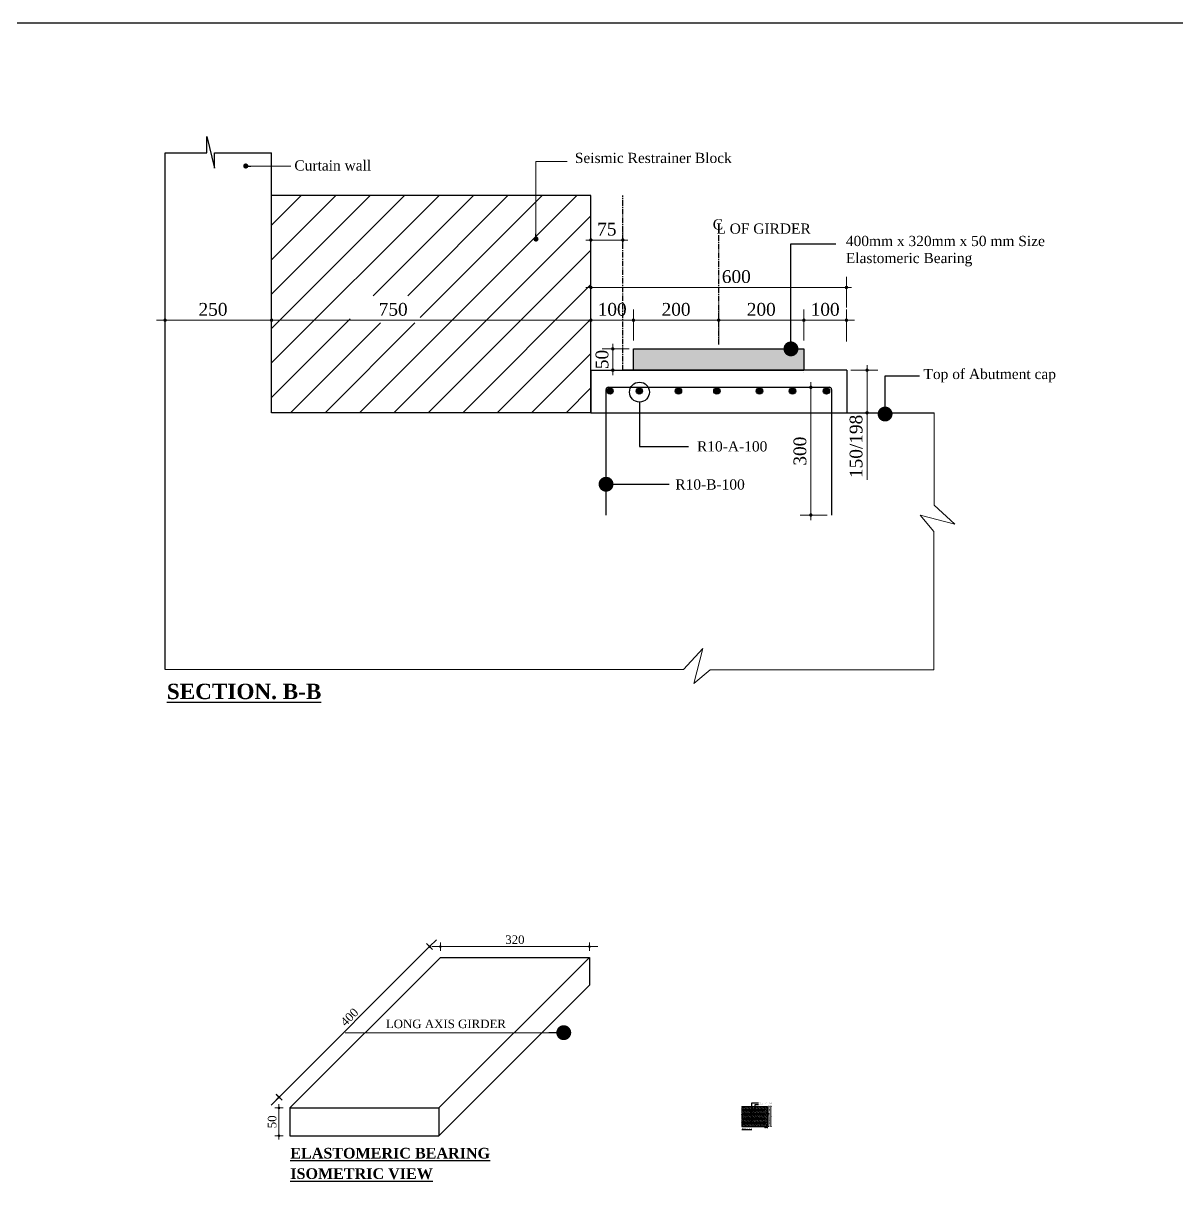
# Model space of a CAD drawing. Header units: millimetres. Extents: x -11624 to 10878, y 376 to 14439.
# Drawn here: x -8916 to -6208, y 11712 to 14439 of the extents above; entities that cross this region are included whole.
import ezdxf

# ---------------------------------------------------------------- set-up
doc = ezdxf.new("R2010")
doc.units = ezdxf.units.MM
doc.header["$LTSCALE"] = 4
doc.linetypes.add('CENTER', pattern=[50.8, 31.75, -6.35, 6.35, -6.35])
doc.linetypes.add('HIDDEN', pattern=[9.525, 6.35, -3.175])
for name, color, linetype in [('Bearing  peat', 11, 'Continuous'), ('Center Line', 34, 'Continuous'), ('Extra Line', 70, 'Continuous'), ('Girder Line', 11, 'Continuous'), ('Hatching', 35, 'Continuous'), ('Text', 7, 'Continuous')]:
    doc.layers.add(name, color=color, linetype=linetype)
for name, color, linetype, lineweight in [('Ber', 12, 'Continuous', 30), ('Dimision', 4, 'Continuous', 18), ('hatch', 253, 'Continuous', 15)]:
    doc.layers.add(name, color=color, linetype=linetype, lineweight=lineweight)
doc.styles.get("Standard").update_dxf_attribs({"font": 'times.ttf'})
doc.dimstyles.new('dim_2', dxfattribs={"dimscale": 0, "dimtxt": 20, "dimasz": 0.025, "dimexe": 10, "dimexo": 10, "dimgap": 2, "dimtad": 1, "dimdec": 0, "dimtxsty": 'Standard', "dimblk": 'D_TIC', "dimcen": 0, "dimclrd": 256, "dimclre": 256, "dimclrt": 256, "dimadec": 0, "dimazin": 0, "dimtfac": 1, "dimtdec": 0, "dimtix": 1, "dimtmove": 0, "dimatfit": 3, "dimldrblk": 'DOT', "dimfxl": 10, "dimfxlon": 1, "dimlwd": -1, "dimlwe": -1, "dimarcsym": 0})
doc.dimstyles.new('dim_20', dxfattribs={"dimscale": 0, "dimtxt": 20, "dimasz": 0.2, "dimexe": 25, "dimexo": 10, "dimgap": 10, "dimtad": 1, "dimdec": 0, "dimtxsty": 'Standard', "dimblk": 'D_TIC', "dimcen": 0, "dimclrd": 256, "dimclre": 256, "dimclrt": 256, "dimadec": 0, "dimazin": 0, "dimtfac": 1, "dimtdec": 0, "dimtix": 1, "dimtmove": 0, "dimatfit": 3, "dimldrblk": 'DOT', "dimfxl": 50, "dimfxlon": 1, "dimlwd": -1, "dimlwe": -1, "dimarcsym": 0})
doc.dimstyles.new('ISO-25', dxfattribs={"dimtxt": 15, "dimasz": 15, "dimexe": 20, "dimexo": 10.625, "dimgap": 15, "dimtad": 1, "dimdec": 1, "dimdsep": 46, "dimtxsty": 'Standard', "dimblk": 'DOT', "dimcen": 2.5, "dimclrd": 256, "dimclre": 256, "dimclrt": 256, "dimadec": 0, "dimazin": 0, "dimtfac": 1, "dimtdec": 1, "dimtix": 1, "dimtmove": 0, "dimatfit": 3, "dimldrblk": 'DOT', "dimfxl": 1, "dimlwd": -1, "dimarcsym": 0})

# ---------------------------------------------------------------- blocks, each defined once
blk = doc.blocks.new('_Dot')
at = {"color": 0, "linetype": 'ByBlock', "lineweight": -2}
blk.add_line((-0.5, 0), (-1, 0), dxfattribs=at)
at = {"color": 0, "linetype": 'ByBlock', "const_width": 0.5}
blk.add_lwpolyline([(-0.25, 0, 1), (0.25, 0, 1)], format="xyb", close=True, dxfattribs=at)
blk = doc.blocks.new('D_TIC')
at = {"layer": 'Dimision', "ltscale": 5}
for p, q in [((-60, 0), (60, 0)), ((0, 60), (0, -60))]:
    blk.add_line(p, q, dxfattribs=at)
at = {"layer": 'Dimision', "ltscale": 5, "const_width": 20}
blk.add_lwpolyline([(-10, 0, 1), (10, 0, 1)], format="xyb", close=True, dxfattribs=at)
blk = doc.blocks.new('*D143')
at = {"layer": 'Defpoints', "color": 0, "transparency": 16777216}
for p in [(-8290.5, 11892.6), (-8315.7, 11827.6), (-8290.5, 11827.6)]:
    blk.add_point(p, dxfattribs=at)
at = {"layer": 'Dimision', "transparency": 16777216}
for p, q in [((-8305.7, 11892.6), (-8325.7, 11892.6)), ((-8315.7, 11892.5), (-8315.7, 11827.8)), ((-8305.7, 11827.6), (-8325.7, 11827.6))]:
    blk.add_line(p, q, dxfattribs=at)
at = {"layer": 'Dimision', "transparency": 16777216, "xscale": 0.15, "yscale": 0.15, "zscale": 0.15}
for p, rotation in [((-8315.7, 11892.6), 90), ((-8315.7, 11827.6), 270)]:
    blk.add_blockref('D_TIC', p, dxfattribs=dict(at, rotation=rotation))
at = {"layer": 'Dimision', "transparency": 16777216, "insert": (-8331.8, 11860.1), "char_height": 20, "attachment_point": 5, "rotation": 90}
blk.add_mtext('50', dxfattribs=at)
blk = doc.blocks.new('*D204')
at = {"layer": 'Defpoints', "color": 0, "transparency": 16777216}
for p in [(-7936.9, 12246.2), (-8315.7, 11917.8), (-8290.5, 11892.6)]:
    blk.add_point(p, dxfattribs=at)
at = {"layer": 'Dimision', "transparency": 16777216}
for p, q in [((-7962.2, 12271.3), (-8315.6, 11917.9)), ((-7955, 12264.3), (-7969.2, 12278.5)), ((-8308.6, 11910.8), (-8322.7, 11924.9))]:
    blk.add_line(p, q, dxfattribs=at)
at = {"layer": 'Dimision', "transparency": 16777216, "xscale": 0.15, "yscale": 0.15, "zscale": 0.15}
for p, rotation in [((-7962.1, 12271.4), 45), ((-8315.7, 11917.8), 225)]:
    blk.add_blockref('D_TIC', p, dxfattribs=dict(at, rotation=rotation))
at = {"layer": 'Dimision', "transparency": 16777216, "insert": (-8150.3, 12106), "char_height": 20, "attachment_point": 5, "rotation": 45}
blk.add_mtext('400', dxfattribs=at)
blk = doc.blocks.new('*D205')
at = {"layer": 'Defpoints', "color": 0, "transparency": 16777216}
for p in [(-7586.9, 12271.4), (-7936.9, 12246.2), (-7586.9, 12246.2)]:
    blk.add_point(p, dxfattribs=at)
at = {"layer": 'Dimision', "transparency": 16777216}
for p, q in [((-7936.9, 12261.4), (-7936.9, 12281.4)), ((-7936.8, 12271.4), (-7587.1, 12271.4)), ((-7586.9, 12261.4), (-7586.9, 12281.4))]:
    blk.add_line(p, q, dxfattribs=at)
at = {"layer": 'Dimision', "transparency": 16777216, "xscale": 0.15, "yscale": 0.15, "zscale": 0.15, "rotation": 180}
blk.add_blockref('D_TIC', (-7936.9, 12271.4), dxfattribs=at)
at = {"layer": 'Dimision', "transparency": 16777216, "xscale": 0.15, "yscale": 0.15, "zscale": 0.15}
blk.add_blockref('D_TIC', (-7586.9, 12271.4), dxfattribs=at)
at = {"layer": 'Dimision', "transparency": 16777216, "insert": (-7761.9, 12287.6), "char_height": 20, "attachment_point": 5}
blk.add_mtext('320', dxfattribs=at)
blk = doc.blocks.new('*D145')
at = {"layer": 'Defpoints', "color": 0, "linetype": 'Continuous', "ltscale": 0.1, "transparency": 16777216}
for p in [(-7168.7, 11896.4), (-7168.7, 11849.4), (-7161, 11849.4)]:
    blk.add_point(p, dxfattribs=at)
at = {"layer": 'Dimision', "ltscale": 0.1, "transparency": 16777216}
for p, q in [((-7161, 11896.4), (-7159.5, 11896.4)), ((-7161, 11896.4), (-7161, 11849.4)), ((-7161, 11849.4), (-7159.5, 11849.4))]:
    blk.add_line(p, q, dxfattribs=at)
at = {"layer": 'Dimision', "linetype": 'Continuous', "ltscale": 0.1, "transparency": 16777216, "xscale": 0.015, "yscale": 0.015, "zscale": 0.015}
for p, rotation in [((-7161, 11896.4), 90), ((-7161, 11849.4), 270)]:
    blk.add_blockref('D_TIC', p, dxfattribs=dict(at, rotation=rotation))
at = {"layer": 'Dimision', "linetype": 'Continuous', "ltscale": 0.1, "transparency": 16777216, "insert": (-7158.8, 11872.9), "char_height": 1.5, "attachment_point": 5, "rotation": 90}
blk.add_mtext('50', dxfattribs=at)
blk = doc.blocks.new('*D146')
at = {"layer": 'Defpoints', "color": 0, "linetype": 'Continuous', "ltscale": 0.1, "transparency": 16777216}
for p in [(-7174.7, 11849.4), (-7168.7, 11849.4), (-7168.7, 11846.6)]:
    blk.add_point(p, dxfattribs=at)
at = {"layer": 'Dimision', "ltscale": 0.1, "transparency": 16777216}
for p, q in [((-7174.7, 11846.6), (-7174.7, 11845.1)), ((-7174.7, 11846.6), (-7168.8, 11846.6)), ((-7168.7, 11846.6), (-7168.7, 11845.1))]:
    blk.add_line(p, q, dxfattribs=at)
at = {"layer": 'Dimision', "linetype": 'Continuous', "ltscale": 0.1, "transparency": 16777216, "xscale": 0.015, "yscale": 0.015, "zscale": 0.015, "rotation": 180}
blk.add_blockref('D_TIC', (-7174.7, 11846.6), dxfattribs=at)
at = {"layer": 'Dimision', "linetype": 'Continuous', "ltscale": 0.1, "transparency": 16777216, "xscale": 0.015, "yscale": 0.015, "zscale": 0.015}
blk.add_blockref('D_TIC', (-7168.7, 11846.6), dxfattribs=at)
at = {"layer": 'Dimision', "linetype": 'Continuous', "ltscale": 0.1, "transparency": 16777216, "insert": (-7171.7, 11844.6), "char_height": 1.5, "attachment_point": 5}
blk.add_mtext('6', dxfattribs=at)
blk = doc.blocks.new('*D147')
at = {"layer": 'Defpoints', "color": 0, "linetype": 'Continuous', "ltscale": 0.1, "transparency": 16777216}
for p in [(-7176.2, 11856.4), (-7165.5, 11856.4), (-7160.5, 11849.4)]:
    blk.add_point(p, dxfattribs=at)
at = {"layer": 'Dimision', "ltscale": 0.1, "transparency": 16777216}
for p, q in [((-7165.5, 11849.4), (-7167, 11849.4)), ((-7165.5, 11856.4), (-7164, 11856.4)), ((-7165.5, 11849.4), (-7165.5, 11856.4))]:
    blk.add_line(p, q, dxfattribs=at)
at = {"layer": 'Dimision', "linetype": 'Continuous', "ltscale": 0.1, "transparency": 16777216, "xscale": 0.015, "yscale": 0.015, "zscale": 0.015}
for p, rotation in [((-7165.5, 11856.4), 90), ((-7165.5, 11849.4), 270)]:
    blk.add_blockref('D_TIC', p, dxfattribs=dict(at, rotation=rotation))
at = {"layer": 'Dimision', "linetype": 'Continuous', "ltscale": 0.1, "transparency": 16777216, "insert": (-7163.4, 11852.4), "char_height": 1.5, "attachment_point": 5, "rotation": 90}
blk.add_mtext('7', dxfattribs=at)
blk = doc.blocks.new('*D148')
at = {"layer": 'Defpoints', "color": 0, "linetype": 'Continuous', "ltscale": 0.1, "transparency": 16777216}
for p in [(-7176.2, 11889.4), (-7168.7, 11896.4), (-7165.5, 11889.4)]:
    blk.add_point(p, dxfattribs=at)
at = {"layer": 'Dimision', "ltscale": 0.1, "transparency": 16777216}
for p, q in [((-7165.5, 11896.4), (-7164, 11896.4)), ((-7165.5, 11896.4), (-7165.5, 11889.4)), ((-7165.5, 11889.4), (-7164, 11889.4))]:
    blk.add_line(p, q, dxfattribs=at)
at = {"layer": 'Dimision', "linetype": 'Continuous', "ltscale": 0.1, "transparency": 16777216, "xscale": 0.015, "yscale": 0.015, "zscale": 0.015}
for p, rotation in [((-7165.5, 11896.4), 90), ((-7165.5, 11889.4), 270)]:
    blk.add_blockref('D_TIC', p, dxfattribs=dict(at, rotation=rotation))
at = {"layer": 'Dimision', "linetype": 'Continuous', "ltscale": 0.1, "transparency": 16777216, "insert": (-7163.7, 11893.4), "char_height": 1.5, "attachment_point": 5, "rotation": 90}
blk.add_mtext('7', dxfattribs=at)
blk = doc.blocks.new('*D149')
at = {"layer": 'Defpoints', "color": 0, "linetype": 'Continuous', "ltscale": 0.1, "transparency": 16777216}
for p in [(-7176.2, 11859.4), (-7176.2, 11856.4), (-7165.5, 11856.4)]:
    blk.add_point(p, dxfattribs=at)
at = {"layer": 'Dimision', "ltscale": 0.1, "transparency": 16777216}
for p, q in [((-7165.5, 11859.4), (-7164, 11859.4)), ((-7165.5, 11859.4), (-7165.5, 11856.4)), ((-7165.5, 11856.4), (-7164, 11856.4))]:
    blk.add_line(p, q, dxfattribs=at)
at = {"layer": 'Dimision', "linetype": 'Continuous', "ltscale": 0.1, "transparency": 16777216, "xscale": 0.015, "yscale": 0.015, "zscale": 0.015}
for p, rotation in [((-7165.5, 11859.4), 90), ((-7165.5, 11856.4), 270)]:
    blk.add_blockref('D_TIC', p, dxfattribs=dict(at, rotation=rotation))
at = {"layer": 'Dimision', "linetype": 'Continuous', "ltscale": 0.1, "transparency": 16777216, "insert": (-7163.5, 11857.9), "char_height": 1.5, "attachment_point": 5, "rotation": 90}
blk.add_mtext('3', dxfattribs=at)
blk = doc.blocks.new('*D150')
at = {"layer": 'Defpoints', "color": 0, "linetype": 'Continuous', "ltscale": 0.1, "transparency": 16777216}
for p in [(-7176.2, 11866.5), (-7176.2, 11859.4), (-7165.5, 11859.4)]:
    blk.add_point(p, dxfattribs=at)
at = {"layer": 'Dimision', "ltscale": 0.1, "transparency": 16777216}
for p, q in [((-7165.5, 11866.5), (-7164, 11866.5)), ((-7165.5, 11866.5), (-7165.5, 11859.4)), ((-7165.5, 11859.4), (-7164, 11859.4))]:
    blk.add_line(p, q, dxfattribs=at)
at = {"layer": 'Dimision', "linetype": 'Continuous', "ltscale": 0.1, "transparency": 16777216, "xscale": 0.015, "yscale": 0.015, "zscale": 0.015}
for p, rotation in [((-7165.5, 11866.5), 90), ((-7165.5, 11859.4), 270)]:
    blk.add_blockref('D_TIC', p, dxfattribs=dict(at, rotation=rotation))
at = {"layer": 'Dimision', "linetype": 'Continuous', "ltscale": 0.1, "transparency": 16777216, "insert": (-7163.6, 11862.9), "char_height": 1.5, "attachment_point": 5, "rotation": 90}
blk.add_mtext('8', dxfattribs=at)
blk = doc.blocks.new('*D151')
at = {"layer": 'Defpoints', "color": 0, "linetype": 'Continuous', "ltscale": 0.1, "transparency": 16777216}
for p in [(-7176.2, 11869.5), (-7176.2, 11866.5), (-7165.5, 11866.5)]:
    blk.add_point(p, dxfattribs=at)
at = {"layer": 'Dimision', "ltscale": 0.1, "transparency": 16777216}
for p, q in [((-7165.5, 11869.5), (-7164, 11869.5)), ((-7165.5, 11869.5), (-7165.5, 11866.5)), ((-7165.5, 11866.5), (-7164, 11866.5))]:
    blk.add_line(p, q, dxfattribs=at)
at = {"layer": 'Dimision', "linetype": 'Continuous', "ltscale": 0.1, "transparency": 16777216, "xscale": 0.015, "yscale": 0.015, "zscale": 0.015}
for p, rotation in [((-7165.5, 11869.5), 90), ((-7165.5, 11866.5), 270)]:
    blk.add_blockref('D_TIC', p, dxfattribs=dict(at, rotation=rotation))
at = {"layer": 'Dimision', "linetype": 'Continuous', "ltscale": 0.1, "transparency": 16777216, "insert": (-7163.7, 11867.9), "char_height": 1.5, "attachment_point": 5, "rotation": 90}
blk.add_mtext('3', dxfattribs=at)
blk = doc.blocks.new('*D152')
at = {"layer": 'Defpoints', "color": 0, "linetype": 'Continuous', "ltscale": 0.1, "transparency": 16777216}
for p in [(-7176.2, 11886.4), (-7165.5, 11879.4), (-7165.2, 11879.4)]:
    blk.add_point(p, dxfattribs=at)
at = {"layer": 'Dimision', "ltscale": 0.1, "transparency": 16777216}
for p, q in [((-7165.5, 11879.4), (-7167, 11879.4)), ((-7165.5, 11886.4), (-7164, 11886.4)), ((-7165.5, 11886.4), (-7165.5, 11879.4))]:
    blk.add_line(p, q, dxfattribs=at)
at = {"layer": 'Dimision', "linetype": 'Continuous', "ltscale": 0.1, "transparency": 16777216, "xscale": 0.015, "yscale": 0.015, "zscale": 0.015}
for p, rotation in [((-7165.5, 11886.4), 90), ((-7165.5, 11879.4), 270)]:
    blk.add_blockref('D_TIC', p, dxfattribs=dict(at, rotation=rotation))
at = {"layer": 'Dimision', "linetype": 'Continuous', "ltscale": 0.1, "transparency": 16777216, "insert": (-7163.7, 11882.9), "char_height": 1.5, "attachment_point": 5, "rotation": 90}
blk.add_mtext('8', dxfattribs=at)
blk = doc.blocks.new('*D153')
at = {"layer": 'Defpoints', "color": 0, "linetype": 'Continuous', "ltscale": 0.1, "transparency": 16777216}
for p in [(-7176.2, 11889.4), (-7176.2, 11886.4), (-7165.5, 11886.4)]:
    blk.add_point(p, dxfattribs=at)
at = {"layer": 'Dimision', "ltscale": 0.1, "transparency": 16777216}
for p, q in [((-7165.5, 11889.4), (-7164, 11889.4)), ((-7165.5, 11889.4), (-7165.5, 11886.4)), ((-7165.5, 11886.4), (-7164, 11886.4))]:
    blk.add_line(p, q, dxfattribs=at)
at = {"layer": 'Dimision', "linetype": 'Continuous', "ltscale": 0.1, "transparency": 16777216, "xscale": 0.015, "yscale": 0.015, "zscale": 0.015}
for p, rotation in [((-7165.5, 11889.4), 90), ((-7165.5, 11886.4), 270)]:
    blk.add_blockref('D_TIC', p, dxfattribs=dict(at, rotation=rotation))
at = {"layer": 'Dimision', "linetype": 'Continuous', "ltscale": 0.1, "transparency": 16777216, "insert": (-7163.7, 11887.9), "char_height": 1.5, "attachment_point": 5, "rotation": 90}
blk.add_mtext('3', dxfattribs=at)
blk = doc.blocks.new('*D154')
at = {"layer": 'Defpoints', "color": 0, "linetype": 'Continuous', "ltscale": 0.1, "transparency": 16777216}
for p in [(-7176.2, 11879.4), (-7176.2, 11876.4), (-7165.5, 11876.4)]:
    blk.add_point(p, dxfattribs=at)
at = {"layer": 'Dimision', "ltscale": 0.1, "transparency": 16777216}
for p, q in [((-7165.5, 11879.4), (-7164, 11879.4)), ((-7165.5, 11879.4), (-7165.5, 11876.4)), ((-7165.5, 11876.4), (-7164, 11876.4))]:
    blk.add_line(p, q, dxfattribs=at)
at = {"layer": 'Dimision', "linetype": 'Continuous', "ltscale": 0.1, "transparency": 16777216, "xscale": 0.015, "yscale": 0.015, "zscale": 0.015}
for p, rotation in [((-7165.5, 11879.4), 90), ((-7165.5, 11876.4), 270)]:
    blk.add_blockref('D_TIC', p, dxfattribs=dict(at, rotation=rotation))
at = {"layer": 'Dimision', "linetype": 'Continuous', "ltscale": 0.1, "transparency": 16777216, "insert": (-7163.7, 11877.9), "char_height": 1.5, "attachment_point": 5, "rotation": 90}
blk.add_mtext('3', dxfattribs=at)
blk = doc.blocks.new('*D155')
at = {"layer": 'Defpoints', "color": 0, "linetype": 'Continuous', "ltscale": 0.1, "transparency": 16777216}
for p in [(-7176.2, 11869.5), (-7165.5, 11876.4), (-7165.2, 11876.4)]:
    blk.add_point(p, dxfattribs=at)
at = {"layer": 'Dimision', "ltscale": 0.1, "transparency": 16777216}
for p, q in [((-7165.5, 11876.4), (-7167, 11876.4)), ((-7165.5, 11869.5), (-7165.5, 11876.4)), ((-7165.5, 11869.5), (-7164, 11869.5))]:
    blk.add_line(p, q, dxfattribs=at)
at = {"layer": 'Dimision', "linetype": 'Continuous', "ltscale": 0.1, "transparency": 16777216, "xscale": 0.015, "yscale": 0.015, "zscale": 0.015}
for p, rotation in [((-7165.5, 11876.4), 90), ((-7165.5, 11869.5), 270)]:
    blk.add_blockref('D_TIC', p, dxfattribs=dict(at, rotation=rotation))
at = {"layer": 'Dimision', "linetype": 'Continuous', "ltscale": 0.1, "transparency": 16777216, "insert": (-7163.7, 11872.9), "char_height": 1.5, "attachment_point": 5, "rotation": 90}
blk.add_mtext('8', dxfattribs=at)
blk = doc.blocks.new('*D158')
at = {"layer": 'Defpoints', "color": 0, "transparency": 16777216}
for p in [(-8583.1, 13741.8), (-8583.1, 13667.3), (-8333.1, 13663.6)]:
    blk.add_point(p, dxfattribs=at)
at = {"layer": 'Dimision', "transparency": 16777216}
for p, q in [((-8583.1, 13691.8), (-8583.1, 13766.8)), ((-8333.3, 13741.8), (-8582.9, 13741.8)), ((-8333.1, 13691.8), (-8333.1, 13766.8))]:
    blk.add_line(p, q, dxfattribs=at)
at = {"layer": 'Dimision', "transparency": 16777216, "xscale": 0.2, "yscale": 0.2, "zscale": 0.2, "rotation": 180}
blk.add_blockref('D_TIC', (-8583.1, 13741.8), dxfattribs=at)
at = {"layer": 'Dimision', "transparency": 16777216, "xscale": 0.2, "yscale": 0.2, "zscale": 0.2}
blk.add_blockref('D_TIC', (-8333.1, 13741.8), dxfattribs=at)
at = {"layer": 'Dimision', "transparency": 16777216, "insert": (-8470.6, 13767.1), "char_height": 30, "attachment_point": 5}
blk.add_mtext('250', dxfattribs=at)
blk = doc.blocks.new('*D159')
at = {"layer": 'Defpoints', "color": 0, "transparency": 16777216}
for p in [(-6982.9, 13624.5), (-6982.9, 13524.5), (-6935.1, 13524.5)]:
    blk.add_point(p, dxfattribs=at)
at = {"layer": 'Dimision', "transparency": 16777216}
for p, q in [((-6972.9, 13624.5), (-6910.1, 13624.5)), ((-6935.1, 13624.3), (-6935.1, 13524.7)), ((-6972.9, 13524.5), (-6910.1, 13524.5)), ((-6935.1, 13524.5), (-6935.1, 13366.8))]:
    blk.add_line(p, q, dxfattribs=at)
at = {"layer": 'Dimision', "transparency": 16777216, "xscale": 0.2, "yscale": 0.2, "zscale": 0.2}
for p, rotation in [((-6935.1, 13624.5), 90), ((-6935.1, 13524.5), 270)]:
    blk.add_blockref('D_TIC', p, dxfattribs=dict(at, rotation=rotation))
at = {"layer": 'Dimision', "transparency": 16777216, "insert": (-6960.8, 13445.6), "char_height": 30, "attachment_point": 5, "rotation": 90}
blk.add_mtext('150/198', dxfattribs=at)
blk = doc.blocks.new('*D160')
at = {"layer": 'Defpoints', "color": 0, "transparency": 16777216}
for p in [(-7083.5, 13741.8), (-7283.5, 13685.7), (-7083.5, 13684.5)]:
    blk.add_point(p, dxfattribs=at)
at = {"layer": 'Dimision', "transparency": 16777216}
for p, q in [((-7283.5, 13695.7), (-7283.5, 13766.8)), ((-7283.3, 13741.8), (-7083.7, 13741.8)), ((-7083.5, 13694.5), (-7083.5, 13766.8))]:
    blk.add_line(p, q, dxfattribs=at)
at = {"layer": 'Dimision', "transparency": 16777216, "xscale": 0.2, "yscale": 0.2, "zscale": 0.2, "rotation": 180}
blk.add_blockref('D_TIC', (-7283.5, 13741.8), dxfattribs=at)
at = {"layer": 'Dimision', "transparency": 16777216, "xscale": 0.2, "yscale": 0.2, "zscale": 0.2}
blk.add_blockref('D_TIC', (-7083.5, 13741.8), dxfattribs=at)
at = {"layer": 'Dimision', "transparency": 16777216, "insert": (-7183.5, 13767.1), "char_height": 30, "attachment_point": 5}
blk.add_mtext('200', dxfattribs=at)
blk = doc.blocks.new('*D161')
at = {"layer": 'Defpoints', "color": 0, "transparency": 16777216}
for p in [(-7483.5, 13741.8), (-7483.5, 13684.5), (-7283.5, 13685.7)]:
    blk.add_point(p, dxfattribs=at)
at = {"layer": 'Dimision', "transparency": 16777216}
for p, q in [((-7483.5, 13694.5), (-7483.5, 13766.8)), ((-7283.7, 13741.8), (-7483.3, 13741.8)), ((-7283.5, 13695.7), (-7283.5, 13766.8))]:
    blk.add_line(p, q, dxfattribs=at)
at = {"layer": 'Dimision', "transparency": 16777216, "xscale": 0.2, "yscale": 0.2, "zscale": 0.2, "rotation": 180}
blk.add_blockref('D_TIC', (-7483.5, 13741.8), dxfattribs=at)
at = {"layer": 'Dimision', "transparency": 16777216, "xscale": 0.2, "yscale": 0.2, "zscale": 0.2}
blk.add_blockref('D_TIC', (-7283.5, 13741.8), dxfattribs=at)
at = {"layer": 'Dimision', "transparency": 16777216, "insert": (-7383.5, 13767.1), "char_height": 30, "attachment_point": 5}
blk.add_mtext('200', dxfattribs=at)
blk = doc.blocks.new('*D162')
at = {"layer": 'Defpoints', "color": 0, "transparency": 16777216}
for p in [(-7583.5, 13741.8), (-7583.5, 13666), (-7483.5, 13684.5)]:
    blk.add_point(p, dxfattribs=at)
at = {"layer": 'Dimision', "transparency": 16777216}
for p, q in [((-7583.5, 13691.8), (-7583.5, 13766.8)), ((-7483.7, 13741.8), (-7583.3, 13741.8)), ((-7483.5, 13694.5), (-7483.5, 13766.8))]:
    blk.add_line(p, q, dxfattribs=at)
at = {"layer": 'Dimision', "transparency": 16777216, "xscale": 0.2, "yscale": 0.2, "zscale": 0.2, "rotation": 180}
blk.add_blockref('D_TIC', (-7583.5, 13741.8), dxfattribs=at)
at = {"layer": 'Dimision', "transparency": 16777216, "xscale": 0.2, "yscale": 0.2, "zscale": 0.2}
blk.add_blockref('D_TIC', (-7483.5, 13741.8), dxfattribs=at)
at = {"layer": 'Dimision', "transparency": 16777216, "insert": (-7533.5, 13767.1), "char_height": 30, "attachment_point": 5}
blk.add_mtext('100', dxfattribs=at)
blk = doc.blocks.new('*D163')
at = {"layer": 'Defpoints', "color": 0, "transparency": 16777216}
for p in [(-6983.5, 13741.8), (-7083.5, 13684.1), (-6983.5, 13641)]:
    blk.add_point(p, dxfattribs=at)
at = {"layer": 'Dimision', "transparency": 16777216}
for p, q in [((-7083.5, 13694.1), (-7083.5, 13766.8)), ((-7083.3, 13741.8), (-6983.7, 13741.8)), ((-6983.5, 13691.8), (-6983.5, 13766.8))]:
    blk.add_line(p, q, dxfattribs=at)
at = {"layer": 'Dimision', "transparency": 16777216, "xscale": 0.2, "yscale": 0.2, "zscale": 0.2, "rotation": 180}
blk.add_blockref('D_TIC', (-7083.5, 13741.8), dxfattribs=at)
at = {"layer": 'Dimision', "transparency": 16777216, "xscale": 0.2, "yscale": 0.2, "zscale": 0.2}
blk.add_blockref('D_TIC', (-6983.5, 13741.8), dxfattribs=at)
at = {"layer": 'Dimision', "transparency": 16777216, "insert": (-7033.5, 13767.1), "char_height": 30, "attachment_point": 5}
blk.add_mtext('100', dxfattribs=at)
blk = doc.blocks.new('*D164')
at = {"layer": 'Defpoints', "color": 0, "transparency": 16777216}
for p in [(-6983.5, 13818.7), (-7583.5, 13761.8), (-6983.5, 13761.8)]:
    blk.add_point(p, dxfattribs=at)
at = {"layer": 'Dimision', "transparency": 16777216}
for p, q in [((-7583.5, 13771.8), (-7583.5, 13843.7)), ((-6983.5, 13771.8), (-6983.5, 13843.7)), ((-7583.3, 13818.7), (-6983.7, 13818.7))]:
    blk.add_line(p, q, dxfattribs=at)
at = {"layer": 'Dimision', "transparency": 16777216, "xscale": 0.2, "yscale": 0.2, "zscale": 0.2, "rotation": 180}
blk.add_blockref('D_TIC', (-7583.5, 13818.7), dxfattribs=at)
at = {"layer": 'Dimision', "transparency": 16777216, "xscale": 0.2, "yscale": 0.2, "zscale": 0.2}
blk.add_blockref('D_TIC', (-6983.5, 13818.7), dxfattribs=at)
at = {"layer": 'Dimision', "transparency": 16777216, "insert": (-7242.1, 13844), "char_height": 30, "attachment_point": 5}
blk.add_mtext('600', dxfattribs=at)
blk = doc.blocks.new('*D165')
at = {"layer": 'Defpoints', "color": 0, "transparency": 16777216}
for p in [(-7532, 13674.5), (-7483.5, 13674.5), (-7483.5, 13624.5)]:
    blk.add_point(p, dxfattribs=at)
at = {"layer": 'Dimision', "transparency": 16777216}
for p, q in [((-7493.5, 13674.5), (-7557, 13674.5)), ((-7532, 13674.7), (-7532, 13674.9)), ((-7532, 13624.5), (-7532, 13674.5)), ((-7493.5, 13624.5), (-7557, 13624.5)), ((-7532, 13624.3), (-7532, 13624.1))]:
    blk.add_line(p, q, dxfattribs=at)
at = {"layer": 'Dimision', "transparency": 16777216, "xscale": 0.2, "yscale": 0.2, "zscale": 0.2}
for p, rotation in [((-7532, 13674.5), 270), ((-7532, 13624.5), 90)]:
    blk.add_blockref('D_TIC', p, dxfattribs=dict(at, rotation=rotation))
at = {"layer": 'Dimision', "transparency": 16777216, "insert": (-7557.2, 13649.5), "char_height": 30, "attachment_point": 5, "rotation": 90}
blk.add_mtext('50', dxfattribs=at)
blk = doc.blocks.new('*D166')
at = {"layer": 'Defpoints', "color": 0, "transparency": 16777216}
for p in [(-8333.1, 13741.8), (-8333.1, 13663.6), (-7583.5, 13685)]:
    blk.add_point(p, dxfattribs=at)
at = {"layer": 'Dimision', "transparency": 16777216}
for p, q in [((-8333.1, 13691.8), (-8333.1, 13766.8)), ((-7583.7, 13741.8), (-8332.9, 13741.8)), ((-7583.5, 13695), (-7583.5, 13766.8))]:
    blk.add_line(p, q, dxfattribs=at)
at = {"layer": 'Dimision', "transparency": 16777216, "xscale": 0.2, "yscale": 0.2, "zscale": 0.2, "rotation": 180}
blk.add_blockref('D_TIC', (-8333.1, 13741.8), dxfattribs=at)
at = {"layer": 'Dimision', "transparency": 16777216, "xscale": 0.2, "yscale": 0.2, "zscale": 0.2}
blk.add_blockref('D_TIC', (-7583.5, 13741.8), dxfattribs=at)
at = {"layer": 'Dimision', "transparency": 16777216, "insert": (-8047.6, 13767.1), "char_height": 30, "attachment_point": 5}
blk.add_mtext('750', dxfattribs=at)
blk = doc.blocks.new('*D52')
at = {"layer": 'Defpoints', "color": 0, "transparency": 16777216}
for p in [(-7067.2, 13584.2), (-7023.5, 13584.2), (-7018.5, 13284.5)]:
    blk.add_point(p, dxfattribs=at)
at = {"layer": 'Dimision', "transparency": 16777216}
for p, q in [((-7033.5, 13584.2), (-7092.2, 13584.2)), ((-7067.2, 13284.7), (-7067.2, 13584)), ((-7028.5, 13284.5), (-7092.2, 13284.5))]:
    blk.add_line(p, q, dxfattribs=at)
at = {"layer": 'Dimision', "transparency": 16777216, "xscale": 0.2, "yscale": 0.2, "zscale": 0.2}
for p, rotation in [((-7067.2, 13584.2), 90), ((-7067.2, 13284.5), 270)]:
    blk.add_blockref('D_TIC', p, dxfattribs=dict(at, rotation=rotation))
at = {"layer": 'Dimision', "transparency": 16777216, "insert": (-7092.5, 13434.4), "char_height": 30, "attachment_point": 5, "rotation": 90}
blk.add_mtext('300', dxfattribs=at)
blk = doc.blocks.new('*D178')
at = {"layer": 'Defpoints', "color": 0, "transparency": 16777216}
for p in [(-7583.5, 13930), (-7508.5, 13930), (-7508.5, 13930)]:
    blk.add_point(p, dxfattribs=at)
at = {"layer": 'Dimision', "transparency": 16777216}
for p, q in [((-7508.5, 13930), (-7508.5, 13955)), ((-7583.5, 13930), (-7583.5, 13905)), ((-7583.3, 13930), (-7508.7, 13930))]:
    blk.add_line(p, q, dxfattribs=at)
at = {"layer": 'Dimision', "transparency": 16777216, "xscale": 0.2, "yscale": 0.2, "zscale": 0.2, "rotation": 180}
blk.add_blockref('D_TIC', (-7583.5, 13930), dxfattribs=at)
at = {"layer": 'Dimision', "transparency": 16777216, "xscale": 0.2, "yscale": 0.2, "zscale": 0.2}
blk.add_blockref('D_TIC', (-7508.5, 13930), dxfattribs=at)
at = {"layer": 'Dimision', "transparency": 16777216, "insert": (-7546, 13955.3), "char_height": 30, "attachment_point": 5}
blk.add_mtext('75', dxfattribs=at)

msp = doc.modelspace()

# ---------------------------------------------------------------- hatches: boundary and pattern name
at = {"layer": 'Ber', "linetype": 'Continuous'}
for points in [[(-7531.08, 13575.51, 1), (-7546.08, 13575.51, 1)], [(-7462.26, 13575.51, 1), (-7477.26, 13575.51, 1)], [(-7370.47, 13575.51, 1), (-7385.47, 13575.51, 1)], [(-7280.18, 13575.51, 1), (-7295.18, 13575.51, 1)], [(-7180.18, 13575.51, 1), (-7195.18, 13575.51, 1)], [(-7102.64, 13575.51, 1), (-7117.64, 13575.51, 1)], [(-7023.03, 13575.51, 1), (-7038.03, 13575.51, 1)]]:
    msp.add_hatch(color=256, dxfattribs=at).paths.add_polyline_path(points)
at = {"layer": 'hatch', "linetype": 'Continuous', "ltscale": 0.1}
h = msp.add_hatch(dxfattribs=at)
h.set_pattern_fill('ANSI31', color=256, scale=18)
h.set_pattern_definition([(45, (-50.625, 6648.494), (-40.41115, 40.41115), [])])
h.paths.add_polyline_path([(-7583.48, 13524.48), (-7583.48, 14034.48), (-8333.11, 14034.48), (-8333.11, 13524.48)])
h.paths.add_polyline_path([(-8148.56, 13735.24), (-7983.96, 13735.24), (-7983.96, 13799.3), (-8148.56, 13799.3)], flags=16)
at = {"layer": 'Hatching', "linetype": 'Continuous', "ltscale": 0.1}
msp.add_hatch(color=256, dxfattribs=at).paths.add_polyline_path([(-7083.48, 13674.48), (-7483.48, 13674.48), (-7483.48, 13624.48), (-7083.48, 13624.48)])
at = {"layer": 'Hatching', "linetype": 'Continuous'}
h = msp.add_hatch(dxfattribs=at)
h.set_pattern_fill('DOTS', color=256, scale=0.5, angle=60, style=0)
h.set_pattern_definition([(60, (8598.41464, 8156.2781), (-0.488970164, 0.740578832), [0, -0.79375])])
h.paths.add_polyline_path([(-7168.75, 11896.39), (-7228.75, 11896.39), (-7228.75, 11894.31), (-7228.12, 11894.31), (-7229.36, 11892.94), (-7228.75, 11892.94), (-7228.75, 11889.39), (-7176.25, 11889.39, -1), (-7176.25, 11886.39), (-7228.75, 11886.39), (-7228.75, 11881.24), (-7228.12, 11881.24), (-7229.36, 11879.87), (-7228.75, 11879.87), (-7228.75, 11879.39), (-7176.25, 11879.39, -1), (-7176.25, 11876.39), (-7228.75, 11876.39), (-7228.75, 11869.47), (-7176.25, 11869.47, -1), (-7176.25, 11866.47), (-7228.75, 11866.47), (-7228.75, 11866.29), (-7228.12, 11866.29), (-7229.36, 11864.92), (-7228.75, 11864.92), (-7228.75, 11859.39), (-7176.25, 11859.39, -1), (-7176.25, 11856.39), (-7228.75, 11856.39), (-7228.75, 11849.39), (-7168.75, 11849.39)])
h = msp.add_hatch(dxfattribs=at)
h.set_pattern_fill('LINE', color=256, scale=0.23, angle=60, style=0)
h.set_pattern_definition([(60, (8598.41464, 8156.2781), (-0.63241505, 0.365125), [])])
h.paths.add_polyline_path([(-7176.25, 11886.39, 1), (-7176.25, 11889.39), (-7228.75, 11889.39), (-7228.75, 11886.39)])
h.paths.add_polyline_path([(-7176.25, 11866.47, 1), (-7176.25, 11869.47), (-7228.75, 11869.47), (-7228.75, 11866.47)])
h.paths.add_polyline_path([(-7176.25, 11856.39, 1), (-7176.25, 11859.39), (-7228.75, 11859.39), (-7228.75, 11856.39)])
h = msp.add_hatch(dxfattribs=at)
h.set_pattern_fill('LINE', color=256, scale=0.23, angle=60, style=0)
h.set_pattern_definition([(60, (8598.41464, 8146.2781), (-0.63241505, 0.365125), [])])
h.paths.add_polyline_path([(-7228.75, 11879.39), (-7228.75, 11876.39), (-7176.25, 11876.39, 1), (-7176.25, 11879.39)])
h.paths.add_polyline_path([(-7176.25, 11859.47), (-7228.75, 11859.47), (-7228.75, 11856.47), (-7176.25, 11856.47, 1)])

# ---------------------------------------------------------------- linework, layer by layer
at = {"layer": 'Bearing  peat', "linetype": 'Continuous'}
for p, q in [((-8583.11, 13569.48), (-8583.11, 14134.44)), ((-8333.11, 13524.48), (-8333.11, 14134.4)), ((-7583.48, 14034.48), (-8333.11, 14034.48)), ((-7583.48, 13524.48), (-7583.48, 14034.48)), ((-7583.48, 13624.48), (-7083.48, 13624.48)), ((-7583.48, 13624.48), (-7583.48, 13524.48)), ((-7483.48, 13624.48), (-7508.48, 13624.48)), ((-7508.48, 13624.48), (-7508.48, 13624.48)), ((-6982.86, 13624.48), (-7083.48, 13624.48)), ((-6982.86, 13624.48), (-6982.86, 13524.48)), ((-8583.11, 12921.65), (-8583.11, 13569.48)), ((-7583.48, 13524.48), (-8333.11, 13524.48)), ((-6982.86, 13524.48), (-6777.96, 13524.48))]:
    msp.add_line(p, q, dxfattribs=at)
at = {"layer": 'Bearing  peat', "linetype": 'Continuous', "ltscale": 3}
for p, q in [((-8290.46, 11892.62), (-7936.91, 12246.18)), ((-7940.46, 11892.62), (-7586.91, 12246.18)), ((-7936.91, 12246.18), (-7586.91, 12246.18)), ((-7586.91, 12246.18), (-7586.91, 12181.18)), ((-7940.46, 11827.62), (-7586.91, 12181.18)), ((-8290.46, 11892.62), (-7940.46, 11892.62)), ((-8290.46, 11892.62), (-8290.46, 11827.62)), ((-7940.46, 11892.62), (-7940.46, 11827.62)), ((-7228.75, 11896.39), (-7168.75, 11896.39)), ((-7168.75, 11849.39), (-7168.75, 11896.39)), ((-7228.75, 11849.39), (-7168.75, 11849.39)), ((-8290.46, 11827.62), (-7940.46, 11827.62))]:
    msp.add_line(p, q, dxfattribs=at)
at = {"layer": 'Bearing  peat', "linetype": 'Continuous'}
msp.add_lwpolyline([(-8583.11, 14134.44), (-8484.78, 14134.44), (-8484.78, 14172.87), (-8466.99, 14099.06), (-8466.99, 14134.4), (-8333.11, 14134.4)], dxfattribs=at)
msp.add_lwpolyline([(-7483.48, 13674.48), (-7083.48, 13674.48), (-7083.48, 13624.48), (-7483.48, 13624.48)], close=True, dxfattribs=at)
at = {"layer": 'Ber', "linetype": 'Continuous'}
for p, q in [((-7547.86, 13284.49), (-7547.86, 13579.23)), ((-7542.86, 13584.23), (-7023.48, 13584.23)), ((-7018.48, 13579.23), (-7018.48, 13284.49))]:
    msp.add_line(p, q, dxfattribs=at)
for centre in [(-7538.58, 13575.51), (-7469.76, 13575.51), (-7377.97, 13575.51), (-7287.68, 13575.51), (-7187.68, 13575.51), (-7110.14, 13575.51), (-7030.53, 13575.51)]:
    msp.add_circle(centre, 7.5, dxfattribs=at)
for centre, start, end in [((-7542.86, 13579.23), 90, 180), ((-7023.48, 13579.23), 0, 90)]:
    msp.add_arc(centre, 5, start, end, dxfattribs=at)
at = {"layer": 'Center Line', "linetype": 'CENTER', "ltscale": 0.1}
for p, q in [((-7508.48, 13624.48), (-7508.48, 14034.48)), ((-7283.48, 13684.48), (-7283.48, 13943.28))]:
    msp.add_line(p, q, dxfattribs=at)
at = {"layer": 'Defpoints', "linetype": 'Continuous', "ltscale": 3}
msp.add_lwpolyline([(-11624.29, 8654.24), (-791.75, 8654.24), (-791.75, 14438.89), (-11624.29, 14438.89)], close=True, dxfattribs=at)
at = {"layer": 'Dimision', "linetype": 'Continuous', "ltscale": 0.1}
msp.add_line((-8583.11, 13741.8), (-8603.5, 13741.8), dxfattribs=at)
at = {"layer": 'Dimision'}
for p, q in [((-7572.86, 13741.8), (-7593.79, 13741.8)), ((-6985.52, 13741.8), (-6964.59, 13741.8))]:
    msp.add_line(p, q, dxfattribs=at)
at = {"layer": 'Dimision', "linetype": 'Continuous'}
for p, q in [((-6777.96, 13307.98), (-6777.96, 13524.48)), ((-7365.68, 12921.65), (-8583.11, 12921.65))]:
    msp.add_line(p, q, dxfattribs=at)
at = {"layer": 'Dimision', "linetype": 'Continuous', "lineweight": 0}
for p, q in [((-7962.12, 12271.39), (-7946.01, 12287.38)), ((-7936.91, 12271.39), (-7956.91, 12271.39)), ((-7586.91, 12271.39), (-7566.91, 12271.39)), ((-8315.67, 11917.83), (-8334.36, 11899.17))]:
    msp.add_line(p, q, dxfattribs=at)
at = {"layer": 'Dimision', "linetype": 'Continuous', "ltscale": 3}
for p, q in [((-7228.12, 11894.31), (-7229.36, 11892.94)), ((-7229.36, 11892.94), (-7228.75, 11892.94)), ((-7228.75, 11894.31), (-7228.75, 11896.39)), ((-7228.75, 11894.31), (-7228.12, 11894.31)), ((-7228.75, 11881.24), (-7228.75, 11892.94)), ((-7228.12, 11881.24), (-7229.36, 11879.87)), ((-7229.36, 11879.87), (-7228.75, 11879.87)), ((-7228.12, 11866.29), (-7229.36, 11864.92)), ((-7229.36, 11864.92), (-7228.75, 11864.92)), ((-7228.75, 11881.24), (-7228.12, 11881.24)), ((-7228.75, 11866.29), (-7228.75, 11879.87)), ((-7228.75, 11866.29), (-7228.12, 11866.29)), ((-7228.75, 11849.39), (-7228.75, 11864.92))]:
    msp.add_line(p, q, dxfattribs=at)
at = {"layer": 'Dimision', "linetype": 'Continuous'}
for points in [[(-6777.96, 13307.98), (-6728.67, 13263.25), (-6810.63, 13283.92), (-6778.15, 13245.99), (-6778.15, 12921.45)], [(-7365.68, 12921.65), (-7320.95, 12970.94), (-7341.62, 12888.98), (-7303.69, 12921.45), (-6778.15, 12921.45)]]:
    msp.add_lwpolyline(points, dxfattribs=at)
at = {"layer": 'Extra Line', "linetype": 'Continuous'}
msp.add_line((-7083.48, 13619.48), (-7083.48, 13619.48), dxfattribs=at)
at = {"layer": 'Extra Line', "linetype": 'HIDDEN', "ltscale": 0.05}
msp.add_line((-7583.48, 13524.48), (-6982.86, 13524.48), dxfattribs=at)
at = {"layer": 'Girder Line', "linetype": 'Continuous'}
msp.add_line((-7483.48, 13674.48), (-7083.48, 13674.48), dxfattribs=at)
at = {"layer": 'Girder Line', "linetype": 'Continuous', "ltscale": 3}
for p, q in [((-7228.75, 11889.39), (-7176.25, 11889.39)), ((-7228.75, 11886.39), (-7176.25, 11886.39)), ((-7228.75, 11879.39), (-7176.25, 11879.39)), ((-7228.75, 11876.39), (-7176.25, 11876.39)), ((-7228.75, 11869.47), (-7176.25, 11869.47)), ((-7228.75, 11866.47), (-7176.25, 11866.47)), ((-7228.75, 11859.39), (-7176.25, 11859.39)), ((-7228.75, 11856.39), (-7176.25, 11856.39))]:
    msp.add_line(p, q, dxfattribs=at)
for centre in [(-7176.25, 11887.89), (-7176.25, 11877.89), (-7176.25, 11867.97), (-7176.25, 11857.89)]:
    msp.add_arc(centre, 1.5, 270, 90, dxfattribs=at)
at = {"layer": 'Text', "linetype": 'Continuous'}
for p, q in [((-7205.64, 11904.39), (-7189.87, 11904.39)), ((-7197.61, 11900.74), (-7189.77, 11900.74))]:
    msp.add_line(p, q, dxfattribs=at)
at = {"layer": 'Text'}
msp.add_lwpolyline([(-7469.42, 13549.68), (-7469.42, 13444.98), (-7354.6, 13444.98)], dxfattribs=at)
msp.add_circle((-7469.42, 13573.01), 23.33, dxfattribs=at)

# ---------------------------------------------------------------- texts
at = {"layer": 'Girder Line', "insert": (-8064.82, 12100.06), "char_height": 20, "width": 634.4051, "attachment_point": 1}
msp.add_mtext('{\\fTimes New Roman|b0|i0|c0|p18;LONG AXIS GIRDER}', dxfattribs=at)
at = {"layer": 'Text', "attachment_point": 1}
for s, insert, char_height, width in [('Seismic Restrainer Block', (-7621.12, 14134.72), 24, 579.2642), ('Curtain wall', (-8279.55, 14117.04), 24, 634.4051), ('{\\fTimes New Roman|b0|i0|c0|p18;C}', (-7297.38, 13978.63), 24, 634.4051), ('{\\fTimes New Roman|b0|i0|c0|p18;L OF GIRDER}', (-7288.81, 13968.84), 24, 634.4051), ('400mm x 320mm x 50 mm Size\\PElastomeric Bearing', (-6984.9, 13939.79), 24, 634.4051), ('Top of Abutment cap', (-6802.67, 13627.6), 24, 634.4051), ('R10-A-100', (-7334.36, 13457.64), 24, 634.4051), ('R10-B-100', (-7385.28, 13368.22), 24, 634.4051), ('{\\fTimes New Roman|b1|i0|c0|p18;\\LSECTION. B-B}', (-8578.92, 12888.41), 36, 1342.2059), ('{\\fTimes New Roman|b1|i0|c0|p18;\\LELASTOMERIC BEARING}', (-8289.2, 11799.01), 25, 691.0118), ('{\\fTimes New Roman|b1|i0|c0|p18;\\LISOMETRIC VIEW}', (-8289.2, 11751.08), 25, 691.0118)]:
    msp.add_mtext(s, dxfattribs=dict(at, insert=insert, char_height=char_height, width=width))
at = {"layer": 'Text', "linetype": 'Continuous', "ltscale": 0.1, "char_height": 1.5, "width": 52.004, "attachment_point": 1}
for s, insert in [('Elastomer', (-7188.93, 11901.55)), ('\\pt36;Steel Sheet (Size 388 x 308 x 3)', (-7188.75, 11905.11))]:
    msp.add_mtext(s, dxfattribs=dict(at, insert=insert))
at = {"layer": 'Text', "linetype": 'Continuous', "insert": (-7229.04, 11844.63), "char_height": 2.25, "attachment_point": 1}
msp.add_mtext('{\\fTimes New Roman|b1|i0|c0|p18;\\LSECTION. D-D}', dxfattribs=at)

# ---------------------------------------------------------------- dimensions: what is measured, and where the dimension line sits
at = {"layer": 'Dimision'}
for base, p1, p2, picture, middle in [((-7508.48, 13929.98), (-7583.48, 13929.98), (-7508.48, 13929.98), '*D178', (-7545.98, 13955.29)), ((-7583.48, 13741.8), (-7483.48, 13684.48), (-7583.48, 13665.96), '*D162', (-7533.48, 13767.06)), ((-7083.48, 13741.8), (-7283.48, 13685.73), (-7083.48, 13684.48), '*D160', (-7183.48, 13767.06))]:
    dim = msp.add_linear_dim(base=base, p1=p1, p2=p2, dimstyle='dim_20', override={"dimscale": 1, "dimtxt": 30}, dxfattribs=at)
    dim.commit()
    dim.dimension.update_dxf_attribs({"geometry": picture, "text_midpoint": middle})
for base, p1, p2, picture, middle in [((-6983.48, 13818.73), (-7583.48, 13761.8), (-6983.48, 13761.8), '*D164', (-7242.11, 13818.73)), ((-8583.11, 13741.8), (-8333.11, 13663.62), (-8583.11, 13667.28), '*D158', (-8470.61, 13741.8)), ((-8333.11, 13741.8), (-7583.48, 13685.04), (-8333.11, 13663.62), '*D166', (-8047.62, 13741.8))]:
    dim = msp.add_linear_dim(base=base, p1=p1, p2=p2, dimstyle='dim_20', override={"dimscale": 1, "dimtxt": 30}, dxfattribs=at)
    dim.commit()
    dim.dimension.update_dxf_attribs({"geometry": picture, "text_midpoint": middle, "dimtype": 160})
for base, p1, p2, angle, picture, middle in [((-7483.48, 13741.8), (-7283.48, 13685.73), (-7483.48, 13684.48), 180, '*D161', (-7383.48, 13767.06)), ((-6983.48, 13741.8), (-7083.48, 13684.08), (-6983.48, 13640.96), 180, '*D163', (-7033.48, 13767.06)), ((-7531.98, 13674.48), (-7483.48, 13624.48), (-7483.48, 13674.48), 90, '*D165', (-7557.24, 13649.48)), ((-7067.2, 13584.23), (-7018.48, 13284.49), (-7023.48, 13584.23), 90, '*D52', (-7092.46, 13434.36))]:
    dim = msp.add_linear_dim(base=base, p1=p1, p2=p2, angle=angle, dimstyle='dim_20', override={"dimscale": 1, "dimtxt": 30}, dxfattribs=at)
    dim.commit()
    dim.dimension.update_dxf_attribs({"geometry": picture, "text_midpoint": middle})
dim = msp.add_linear_dim(base=(-6935.12, 13524.48), p1=(-6982.86, 13624.48), p2=(-6982.86, 13524.48), angle=90, text='150/198', dimstyle='dim_20', override={"dimscale": 1, "dimtxt": 30}, dxfattribs=at)
dim.commit()
dim.dimension.update_dxf_attribs({"geometry": '*D159', "text_midpoint": (-6935.12, 13445.55), "dimtype": 160})
dim = msp.add_linear_dim(base=(-7586.91, 12271.39), p1=(-7936.91, 12246.18), p2=(-7586.91, 12246.18), text='320', dimstyle='dim_2', override={"dimscale": 1, "dimasz": 0.15, "dimgap": 6}, dxfattribs=at)
dim.commit()
dim.dimension.update_dxf_attribs({"geometry": '*D205', "text_midpoint": (-7761.91, 12287.56)})
dim = msp.add_aligned_dim(p1=(-7936.91, 12246.18), p2=(-8290.46, 11892.62), distance=-35.65, text='400', dimstyle='dim_2', override={"dimscale": 1, "dimasz": 0.15, "dimgap": 6}, dxfattribs=at)
dim.commit()
dim.dimension.update_dxf_attribs({"geometry": '*D204', "text_midpoint": (-8150.33, 12106.04)})
dim = msp.add_linear_dim(base=(-8315.67, 11827.62), p1=(-8290.46, 11892.62), p2=(-8290.46, 11827.62), angle=90, text='50', dimstyle='dim_2', override={"dimscale": 1, "dimasz": 0.15, "dimgap": 6}, dxfattribs=at)
dim.commit()
dim.dimension.update_dxf_attribs({"geometry": '*D143', "text_midpoint": (-8331.84, 11860.12)})
at = {"layer": 'Dimision', "linetype": 'Continuous', "ltscale": 0.1}
for base, p1, p2, picture, middle in [((-7165.52, 11889.39), (-7168.75, 11896.39), (-7176.25, 11889.39), '*D148', (-7163.71, 11893.39)), ((-7165.52, 11886.39), (-7176.25, 11889.39), (-7176.25, 11886.39), '*D153', (-7163.74, 11887.89)), ((-7165.52, 11876.39), (-7176.25, 11879.39), (-7176.25, 11876.39), '*D154', (-7163.67, 11877.9)), ((-7165.52, 11866.47), (-7176.25, 11869.47), (-7176.25, 11866.47), '*D151', (-7163.71, 11867.9)), ((-7165.52, 11856.39), (-7176.25, 11859.39), (-7176.25, 11856.39), '*D149', (-7163.54, 11857.89)), ((-7165.52, 11856.39), (-7160.53, 11849.39), (-7176.25, 11856.39), '*D147', (-7163.43, 11852.39))]:
    dim = msp.add_linear_dim(base=base, p1=p1, p2=p2, angle=90, dimstyle='dim_2', override={"dimscale": 1, "dimtxt": 1.5, "dimasz": 0.015, "dimexe": 1.5, "dimexo": 12, "dimgap": 1, "dimtad": 2, "dimtmove": 2, "dimfxl": 5}, dxfattribs=at)
    dim.commit()
    dim.dimension.update_dxf_attribs({"geometry": picture, "text_midpoint": middle, "dimtype": 160})
for base, p1, p2, angle, text, picture, middle in [((-7160.98, 11849.39), (-7168.75, 11896.39), (-7168.75, 11849.39), 90, '50', '*D145', (-7158.79, 11872.89)), ((-7165.52, 11879.4), (-7176.25, 11886.39), (-7165.25, 11879.4), 90, '8', '*D152', (-7163.69, 11882.9)), ((-7165.52, 11876.39), (-7176.25, 11869.47), (-7165.25, 11876.39), 270, '8', '*D155', (-7163.69, 11872.9)), ((-7165.52, 11859.39), (-7176.25, 11866.47), (-7176.25, 11859.39), 90, '8', '*D150', (-7163.63, 11862.9))]:
    dim = msp.add_linear_dim(base=base, p1=p1, p2=p2, angle=angle, text=text, dimstyle='dim_2', override={"dimscale": 1, "dimtxt": 1.5, "dimasz": 0.015, "dimexe": 1.5, "dimexo": 12, "dimgap": 1, "dimtad": 2, "dimtmove": 2, "dimfxl": 5}, dxfattribs=at)
    dim.commit()
    dim.dimension.update_dxf_attribs({"geometry": picture, "text_midpoint": middle, "dimtype": 160})
dim = msp.add_linear_dim(base=(-7168.75, 11846.59), p1=(-7174.75, 11849.39), p2=(-7168.75, 11849.39), text='6', dimstyle='dim_2', override={"dimscale": 1, "dimtxt": 1.5, "dimasz": 0.015, "dimexe": 1.5, "dimexo": 12, "dimgap": 1, "dimtad": 2, "dimtmove": 2, "dimfxl": 5}, dxfattribs=at)
dim.commit()
dim.dimension.update_dxf_attribs({"geometry": '*D146', "text_midpoint": (-7171.75, 11844.64), "dimtype": 160})

# ---------------------------------------------------------------- leaders
for points, override in [([(-8393.71, 14103.74), (-8287.83, 14103.74)], {"dimasz": 12, "dimgap": 15, "dimtad": 0}), ([(-7712.45, 13932.25), (-7712.45, 14114.18), (-7639.19, 14114.18)], {"dimasz": 12, "dimtad": 0}), ([(-7647.19, 12069.4), (-8160.56, 12069.4)], {"dimasz": 35, "dimgap": 15, "dimtad": 0})]:
    msp.add_leader(points, dimstyle='ISO-25', override=override, dxfattribs=at)
at = {"layer": 'Text'}
for points in [[(-7113.82, 13674.48), (-7113.82, 13921.21), (-7008.79, 13921.21)], [(-6892.8, 13521.51), (-6892.8, 13611.36), (-6811.69, 13611.36)], [(-7547.86, 13356.72), (-7400.01, 13356.72)]]:
    msp.add_leader(points, dimstyle='ISO-25', override={"dimasz": 35, "dimtad": 0}, dxfattribs=at)
at = {"layer": 'Text', "linetype": 'Continuous'}
for points, override in [([(-7205.64, 11878.23), (-7205.64, 11904.39)], {"dimasz": 2, "dimtad": 0}), ([(-7205.64, 11888.42), (-7205.64, 11904.39)], {"dimasz": 2, "dimtad": 0}), ([(-7205.64, 11868.51), (-7205.64, 11889.39)], {"dimasz": 2, "dimtad": 0}), ([(-7197.61, 11882.76), (-7197.61, 11900.74)], {"dimasz": 1.25, "dimtad": 0}), ([(-7205.64, 11858.44), (-7205.64, 11874.39)], {"dimasz": 2, "dimtad": 0})]:
    msp.add_leader(points, dimstyle='ISO-25', override=override, dxfattribs=at)

doc.saveas('drawing.dxf')
